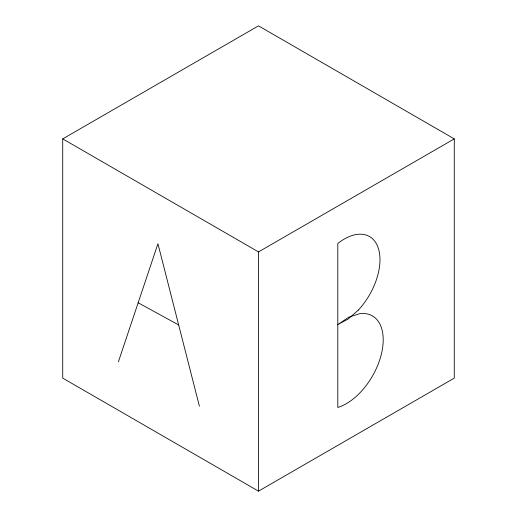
<?xml version="1.0" encoding="UTF-8"?>
<svg xmlns="http://www.w3.org/2000/svg" width="517" height="517" viewBox="0 0 517 517"><rect width="100%" height="100%" fill="white"/><g stroke="black" fill="none" stroke-linecap="round" stroke-linejoin="round"><path stroke-width="0.78" d="M118.387 361.829L157.937 243.714L199.407 406.207M62.725 138.879L258.5 25.85L454.275 138.879L454.275 378.121L258.5 491.15L62.725 378.121L62.725 138.879L258.5 251.908L454.275 138.879M138.162 302.775L178.669 324.96M258.5 251.908L258.5 491.15M358.255 310.161L348.199 319.008L337.808 324.573L348.82 317.167L359.606 313.696A52.165 30.115 -60 0 1 381.552 353.369A52.165 30.115 -60 0 1 337.808 407.461L337.808 243.462A50.504 29.159 -60 0 1 378.47 248.671A50.504 29.159 -60 0 1 358.255 310.161"/></g></svg>
